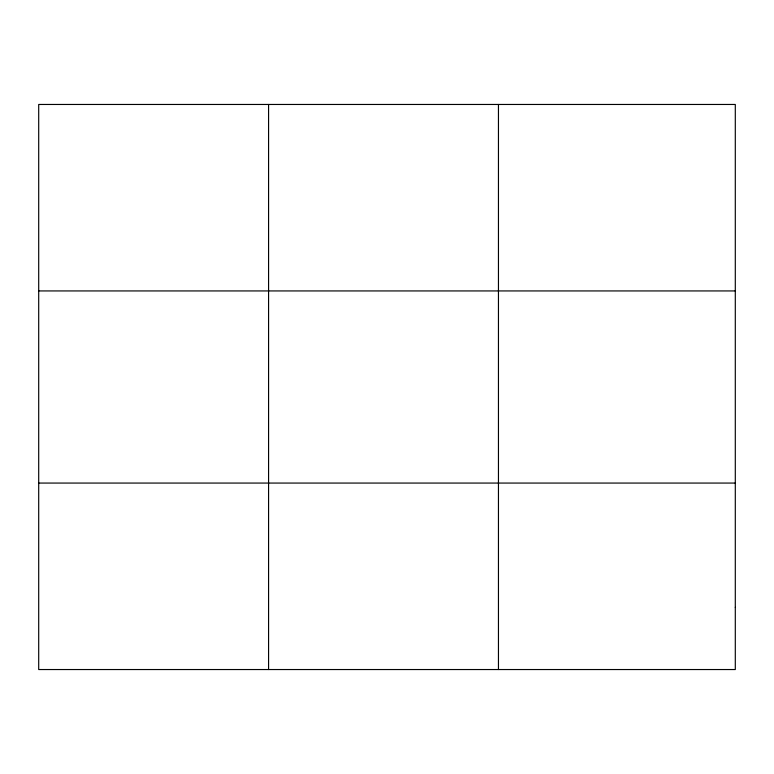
<?xml version="1.0" encoding="UTF-8"?>
<svg xmlns="http://www.w3.org/2000/svg" width="774" height="774" viewBox="0 0 774 774"><rect width="100%" height="100%" fill="white"/><g stroke="black" fill="none" stroke-linecap="round" stroke-linejoin="round"><path stroke-width="1.16" d="M268.578 104.461L268.578 669.539M498.456 104.461L498.456 669.539M38.7 290.937L735.3 290.937M38.7 483.063L735.3 483.063M735.3 607.377L735.3 669.539L38.7 669.539L38.7 104.461L735.3 104.461L735.3 607.377"/></g></svg>
